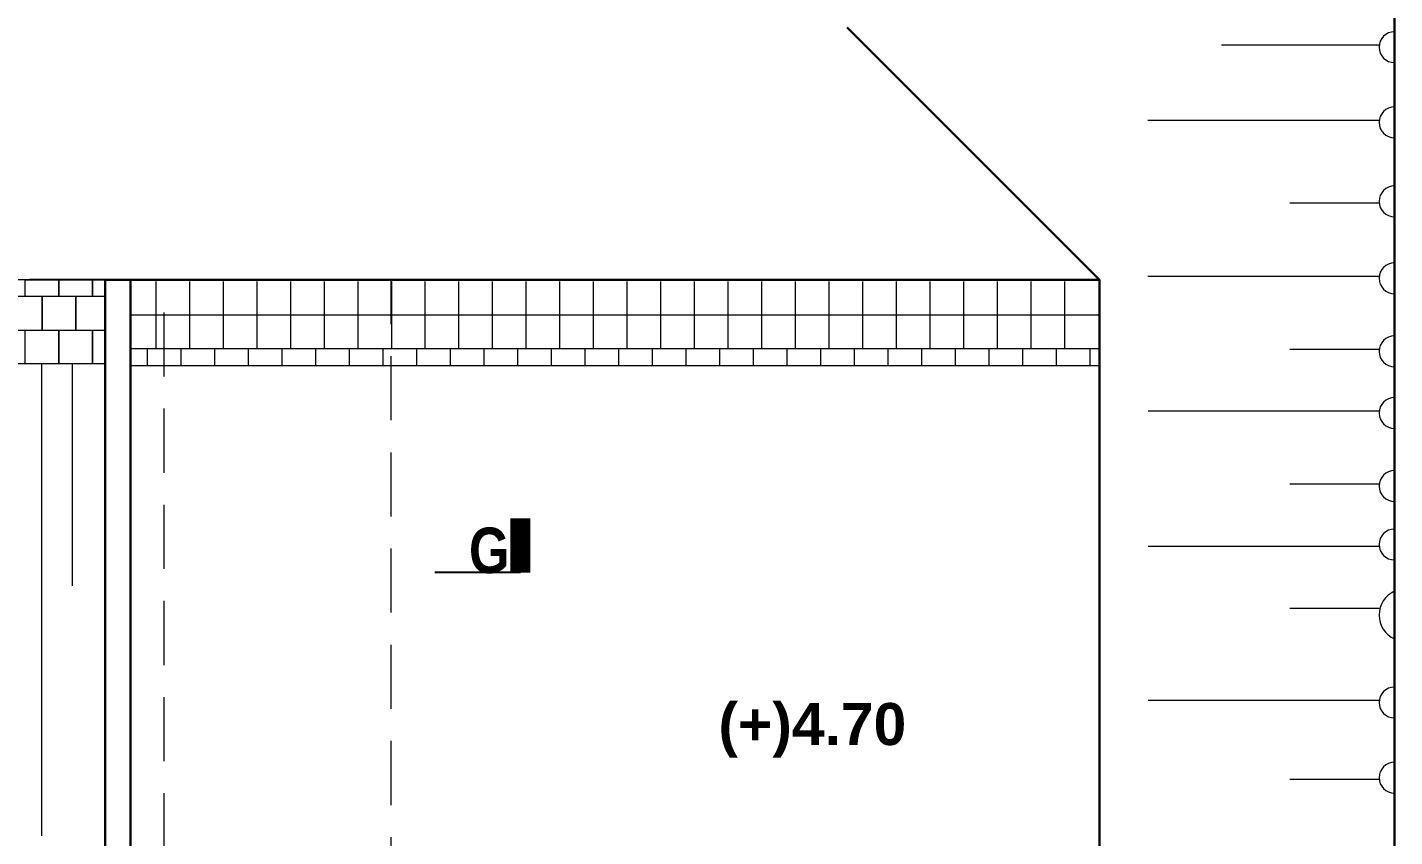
# Model space of a CAD drawing. Extents: x -358915 to 1258323, y -1667244 to -305611.
# Drawn here: x 155213 to 171462, y -1449755 to -1440137 of the extents above; entities that cross this region are included whole.
import ezdxf

# ---------------------------------------------------------------- set-up
doc = ezdxf.new("R2010")
doc.units = 0
doc.header["$LTSCALE"] = 300
doc.header["$MEASUREMENT"] = 0
for name, pattern in [('DASHED2', [9.525, 6.35, -3.175]), ('DASHEDX2', [38.1, 25.4, -12.7]), ('HIDDEN', [0.375, 0.25, -0.125])]:
    doc.linetypes.add(name, pattern=pattern)
for name, color, linetype, lineweight in [('Dim', 7, 'CONTINUOUS', 9), ('Dimension', 8, 'CONTINUOUS', 18), ('HATCH', 252, 'CONTINUOUS', 5), ('line2', 3, 'CONTINUOUS', 30), ('slop', 8, 'CONTINUOUS', 9)]:
    doc.layers.add(name, color=color, linetype=linetype, lineweight=lineweight)
for name, color, linetype in [('DOTTED', 240, 'DASHED2'), ('Slope', 8, 'CONTINUOUS'), ('TEXT', 10, 'CONTINUOUS')]:
    doc.layers.add(name, color=color, linetype=linetype)
doc.styles.add('1-2', font='arial.ttf')
doc.styles.add('text', font='ARIALN.TTF', dxfattribs={"height": 1.6})

# ---------------------------------------------------------------- blocks, each defined once
blk = doc.blocks.new('sec')
at = {"layer": 'TEXT', "color": 5, "const_width": 200}
blk.add_lwpolyline([(0, 0), (0, 537)], dxfattribs=at)
at = {"layer": 'TEXT', "color": 5}
blk.add_lwpolyline([(0, 0), (-848, 0)], dxfattribs=at)

msp = doc.modelspace()

# ---------------------------------------------------------------- linework, layer by layer
at = {"layer": 'Dim', "color": 8, "ltscale": 500}
for p, q in [((155380.8, -1444136.1), (155380.8, -1449745.2)), ((155745.3, -1444136.1), (155745.3, -1446772.6))]:
    msp.add_line(p, q, dxfattribs=at)
at = {"layer": 'Dimension', "color": 5, "lineweight": 13, "ltscale": 2}
for p, q in [((171278.9, -1440350.1), (169403.5, -1440350.1)), ((171278.9, -1441244.3), (168527.9, -1441244.3)), ((171278.9, -1442227.7), (170215.8, -1442227.7)), ((171278.9, -1443096.7), (168527.9, -1443096.7)), ((171278.9, -1443965.7), (170215.8, -1443965.7)), ((171278.9, -1444697.7), (168531.1, -1444697.7)), ((171278.9, -1445566.7), (170215.8, -1445566.7)), ((171278.9, -1446305.4), (168531.1, -1446305.4)), ((171278.9, -1447044.1), (170215.8, -1447044.1)), ((171278.9, -1448138.1), (168531.1, -1448138.1)), ((171278.9, -1449076.9), (170215.8, -1449076.9))]:
    msp.add_line(p, q, dxfattribs=at)
at = {"layer": 'Dimension', "color": 0, "lineweight": 30, "ltscale": 2}
msp.add_line((167956.2, -1443137.6, 0), (167956.2, -1453132.5), dxfattribs=at)
at = {"layer": 'Dimension', "color": 0, "lineweight": 18, "ltscale": 2}
msp.add_line((156137.8, -1444136.1, 0), (131150.9, -1444136.1, 0), dxfattribs=at)
at = {"layer": 'Dimension', "color": 0, "lineweight": 13, "ltscale": 2}
msp.add_line((156137.8, -1444136.1, 0), (131150.9, -1444136.1, 0), dxfattribs=at)
at = {"layer": 'Dimension', "color": 0, "lineweight": 30, "ltscale": 2, "elevation": 0}
for points in [[(167956.2, -1443137.6), (164955.1, -1440138.4)], [(169358.4, -1453659.1), (156137.8, -1451936.1), (156137.8, -1443135.1)], [(169358.4, -1453659.1), (156137.8, -1451936.1), (156137.8, -1443135.1)], [(156137.8, -1443136.1), (167955.3, -1443136.6)], [(167910.2, -1453168.1), (156586.5, -1451692.6), (156437.8, -1451523), (156437.8, -1443135.5)]]:
    msp.add_lwpolyline(points, dxfattribs=at)
at = {"layer": 'Dimension', "color": 2, "lineweight": 13, "ltscale": 2, "elevation": 0}
for points in [[(155588.1, -1443336.1), (155187.9, -1443336.1), (155187.9, -1443136.1), (155588.1, -1443136.1)], [(155988.3, -1443336.1), (155588.1, -1443336.1), (155588.1, -1443136.1), (155988.3, -1443136.1)], [(156137.8, -1443336.1), (155987.8, -1443336.1), (155987.8, -1443136.1), (156137.9, -1443136.1)]]:
    msp.add_lwpolyline(points, close=True, dxfattribs=at)
at = {"layer": 'Dimension', "color": 4, "lineweight": 13, "ltscale": 2, "elevation": 0}
for points in [[(154987.9, -1443736.1), (155388, -1443736.1), (155388, -1443336.1), (154987.9, -1443336.1)], [(155388, -1443736.1), (155788.2, -1443736.1), (155788.2, -1443336.1), (155388, -1443336.1)], [(155788.2, -1443736.1), (156137.8, -1443736.1), (156137.8, -1443336.1), (155788.2, -1443336.1)], [(155588.1, -1444136.1), (155187.9, -1444136.1), (155187.9, -1443736.1), (155588.1, -1443736.1)], [(155988.3, -1444136.1), (155588.1, -1444136.1), (155588.1, -1443736.1), (155988.3, -1443736.1)], [(155988.3, -1443736.1), (156137.8, -1443736.1), (156137.8, -1444136.1), (155988.3, -1444136.1)]]:
    msp.add_lwpolyline(points, close=True, dxfattribs=at)
at = {"layer": 'Dimension', "color": 5, "lineweight": 13, "ltscale": 2}
for centre, radius, start, end in [((171460.8, -1440372.4), 183.3, 90, 270), ((171460.8, -1441266.6), 183.3, 90, 270), ((171460.8, -1442205.4), 183.3, 90, 270), ((171460.8, -1443119.1), 183.3, 90, 270), ((171460.8, -1443988.1), 183.3, 90, 270), ((171460.8, -1444720), 183.3, 90, 270), ((171460.8, -1445589), 183.3, 90, 270), ((171460.8, -1446283.1), 183.3, 90, 270), ((171588.1, -1447121.8), 310.6, 114.1958, 245.8042), ((171460.8, -1448160.5), 183.3, 90, 270), ((171460.8, -1449054.5), 183.3, 90, 270)]:
    msp.add_arc(centre, radius, start, end, dxfattribs=at)
at = {"layer": 'DOTTED', "color": 4, "linetype": 'HIDDEN', "lineweight": 20, "ltscale": 1500000.0, "elevation": 0}
msp.add_lwpolyline([(159537.8, -1443136.5), (154138, -1443136.5)], dxfattribs=at)
at = {"layer": 'DOTTED', "color": 4, "linetype": 'DASHEDX2', "lineweight": 20, "ltscale": 0.1, "elevation": 0}
for points in [[(168543.4, -1452851.6), (157011.5, -1451342.1), (156837.8, -1451144.8), (156837.8, -1443135.5)], [(159537.8, -1451665.2), (159537.8, -1443136.5)]]:
    msp.add_lwpolyline(points, dxfattribs=at)
at = {"layer": 'HATCH', "color": 8}
for p, q in [((156438.6, -1443159.1), (156438.6, -1444159.1)), ((156738.6, -1443159.1), (156738.6, -1443959.1)), ((157138.6, -1443159.1), (157138.6, -1443959.1)), ((157538.6, -1443159.1), (157538.6, -1443959.1)), ((157938.6, -1443159.1), (157938.6, -1443959.1)), ((158338.6, -1443159.1), (158338.6, -1443959.1)), ((158738.6, -1443159.1), (158738.6, -1443959.1)), ((159138.6, -1443159.1), (159138.6, -1443959.1)), ((159538.6, -1443159.1), (159538.6, -1443959.1)), ((159938.6, -1443159.1), (159938.6, -1443959.1)), ((160338.6, -1443159.1), (160338.6, -1443959.1)), ((160738.6, -1443159.1), (160738.6, -1443959.1)), ((161138.6, -1443159.1), (161138.6, -1443959.1)), ((161538.6, -1443159.1), (161538.6, -1443959.1)), ((161938.6, -1443159.1), (161938.6, -1443959.1)), ((162338.6, -1443159.1), (162338.6, -1443959.1)), ((162738.6, -1443159.1), (162738.6, -1443959.1)), ((163138.6, -1443159.1), (163138.6, -1443959.1)), ((163538.6, -1443159.1), (163538.6, -1443959.1)), ((163938.6, -1443159.1), (163938.6, -1443959.1)), ((164338.6, -1443159.1), (164338.6, -1443959.1)), ((164738.6, -1443159.1), (164738.6, -1443959.1)), ((165138.6, -1443159.1), (165138.6, -1443959.1)), ((165538.6, -1443159.1), (165538.6, -1443959.1)), ((165938.6, -1443159.1), (165938.6, -1443959.1)), ((166338.6, -1443159.1), (166338.6, -1443959.1)), ((166738.6, -1443159.1), (166738.6, -1443959.1)), ((167138.6, -1443159.1), (167138.6, -1443959.1)), ((167538.6, -1443159.1), (167538.6, -1443959.1)), ((167956.2, -1443137.6, 0), (167956.2, -1443937.6, 0)), ((167956.2, -1443559.1), (156438.6, -1443559.1)), ((167956.2, -1443959.1), (156438.6, -1443959.1)), ((156638.6, -1443959.1), (156638.6, -1444159.1)), ((157038.6, -1443959.1), (157038.6, -1444159.1)), ((157438.6, -1443959.1), (157438.6, -1444159.1)), ((157838.6, -1443959.1), (157838.6, -1444159.1)), ((158238.6, -1443959.1), (158238.6, -1444159.1)), ((158638.6, -1443959.1), (158638.6, -1444159.1)), ((159038.6, -1443959.1), (159038.6, -1444159.1)), ((159438.6, -1443959.1), (159438.6, -1444159.1)), ((159838.6, -1443959.1), (159838.6, -1444159.1)), ((160238.6, -1443959.1), (160238.6, -1444159.1)), ((160638.6, -1443959.1), (160638.6, -1444159.1)), ((161038.6, -1443959.1), (161038.6, -1444159.1)), ((161438.6, -1443959.1), (161438.6, -1444159.1)), ((161838.6, -1443959.1), (161838.6, -1444159.1)), ((162238.6, -1443959.1), (162238.6, -1444159.1)), ((162638.6, -1443959.1), (162638.6, -1444159.1)), ((163038.6, -1443959.1), (163038.6, -1444159.1)), ((163438.6, -1443959.1), (163438.6, -1444159.1)), ((163838.6, -1443959.1), (163838.6, -1444159.1)), ((164238.6, -1443959.1), (164238.6, -1444159.1)), ((164638.6, -1443959.1), (164638.6, -1444159.1)), ((165038.6, -1443959.1), (165038.6, -1444159.1)), ((165438.6, -1443959.1), (165438.6, -1444159.1)), ((165838.6, -1443959.1), (165838.6, -1444159.1)), ((166238.6, -1443959.1), (166238.6, -1444159.1)), ((166638.6, -1443959.1), (166638.6, -1444159.1)), ((167038.6, -1443959.1), (167038.6, -1444159.1)), ((167438.6, -1443959.1), (167438.6, -1444159.1)), ((167838.6, -1443959.1), (167838.6, -1444159.1)), ((167956.2, -1444159.1), (156438.6, -1444159.1))]:
    msp.add_line(p, q, dxfattribs=at)
at = {"layer": 'line2', "color": 3}
msp.add_lwpolyline([(171462.2, -1435056.5), (171457.8, -1475915.5)], dxfattribs=at)
at = {"layer": 'Slope', "ltscale": 50}
msp.add_lwpolyline([(156137.8, -1443136.1), (155237.7, -1443137.9)], dxfattribs=at)

# ---------------------------------------------------------------- block references
at = {"layer": 'slop', "xscale": 1.199999999953434, "yscale": 1.200000000011642, "zscale": 1.200000000000728}
msp.add_blockref('sec', (161072.1, -1446616.3), dxfattribs=at)

# ---------------------------------------------------------------- texts
at = {"layer": 'Dimension', "color": 0, "lineweight": 13, "ltscale": 2, "insert": (164542.1, -1448492.5, 0), "char_height": 500, "width": 1832.552, "attachment_point": 5, "style": '1-2'}
msp.add_mtext('{\\fArial|b1|i0|c0|p34;\\C6;(+)4.70}', dxfattribs=at)
at = {"layer": 'TEXT', "color": 7, "insert": (160461.1, -1446082.6), "char_height": 540, "width": 440.719, "attachment_point": 1, "style": 'text'}
msp.add_mtext('{\\fArial Narrow|b1|i0|c0|p34;G}', dxfattribs=at)

doc.saveas('drawing.dxf')
